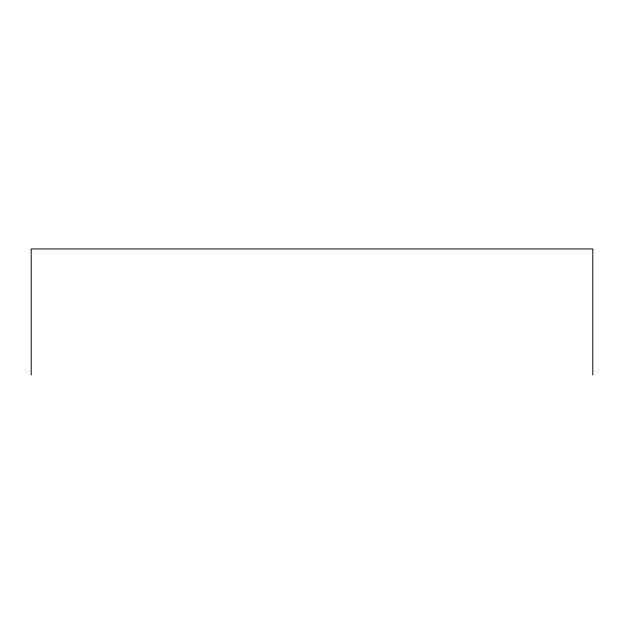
<?xml version="1.0" encoding="UTF-8"?>
<svg xmlns="http://www.w3.org/2000/svg" width="624" height="624" viewBox="0 0 624 624"><rect width="100%" height="100%" fill="white"/><g stroke="black" fill="none" stroke-linecap="round" stroke-linejoin="round"><path stroke-width="0.94" d="M592.8 375.063L592.8 248.937L31.2 248.937L31.2 375.063"/></g></svg>
